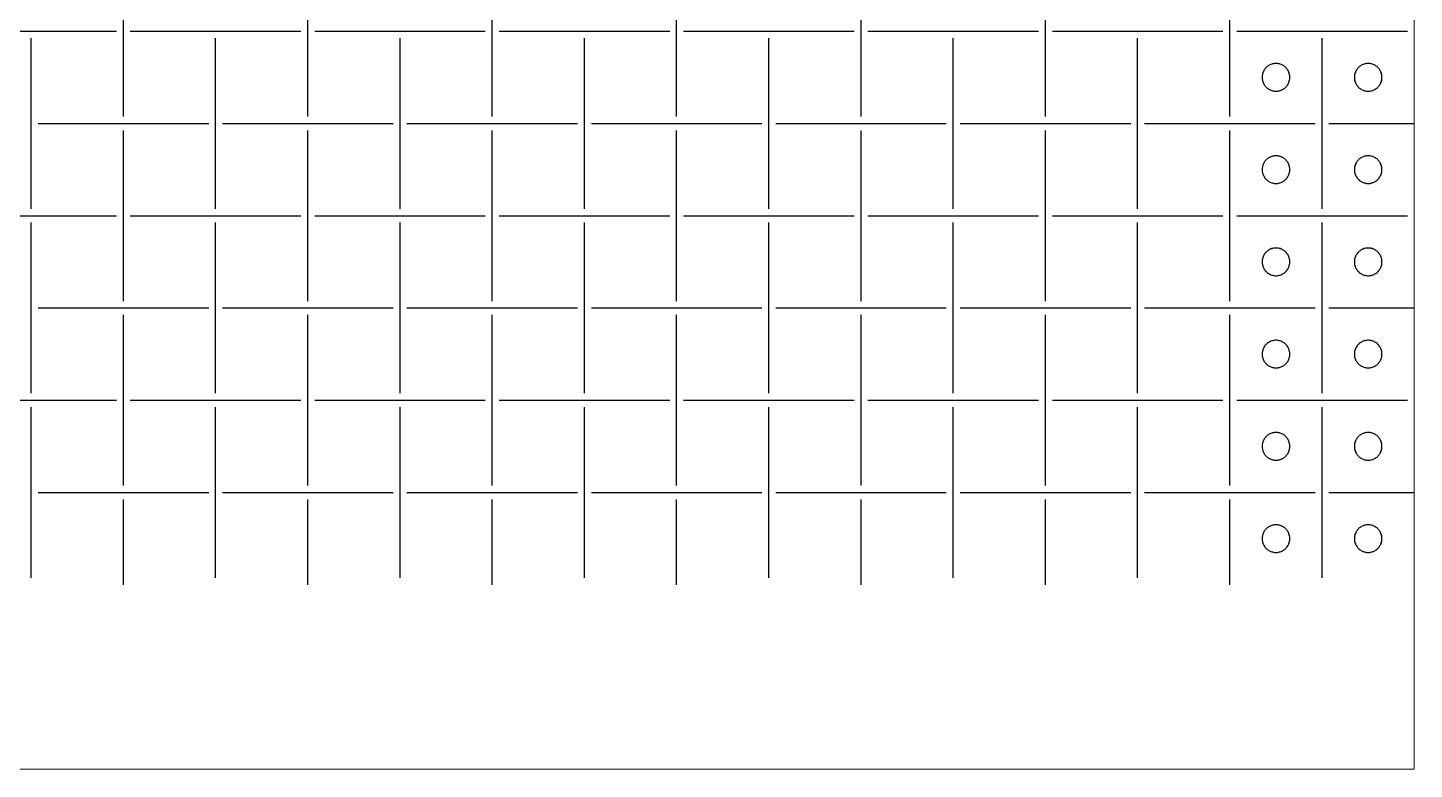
# Model space of a CAD drawing. Header units: metres. Extents: x 0 to 300, y -20 to 320.
# Drawn here: x 149.6 to 300, y -20 to 60.4 of the extents above; entities that cross this region are included whole.
import ezdxf

# ---------------------------------------------------------------- set-up
doc = ezdxf.new("R2010")
doc.units = ezdxf.units.M

msp = doc.modelspace()

# ---------------------------------------------------------------- linework, layer by layer
at = {"lineweight": 0}
for p, q in [((300, -20), (300, 320)), ((0, -20), (300, -20))]:
    msp.add_line(p, q, dxfattribs=at)
for p, q in [((160, 50.75), (160, 69.25)), ((180, 50.75), (180, 69.25)), ((200, 50.75), (200, 69.25)), ((220, 50.75), (220, 69.25)), ((240, 50.75), (240, 69.25)), ((260, 50.75), (260, 69.25)), ((280, 50.75), (280, 69.25)), ((140.75, 60), (159.25, 60)), ((150, 40.75), (150, 59.25)), ((160.75, 60), (179.25, 60)), ((170, 40.75), (170, 59.25)), ((180.75, 60), (199.25, 60)), ((190, 40.75), (190, 59.25)), ((200.75, 60), (219.25, 60)), ((210, 40.75), (210, 59.25)), ((220.75, 60), (239.25, 60)), ((230, 40.75), (230, 59.25)), ((240.75, 60), (259.25, 60)), ((250, 40.75), (250, 59.25)), ((260.75, 60), (279.25, 60)), ((270, 40.75), (270, 59.25)), ((280.75, 60), (299.25, 60)), ((290, 40.75), (290, 59.25)), ((283.69, 55.72), (283.64, 55.64)), ((283.73, 55.8), (283.69, 55.72)), ((283.79, 55.88), (283.73, 55.8)), ((283.84, 55.96), (283.79, 55.88)), ((283.91, 56.03), (283.84, 55.96)), ((283.97, 56.09), (283.91, 56.03)), ((284.04, 56.16), (283.97, 56.09)), ((284.12, 56.21), (284.04, 56.16)), ((284.2, 56.27), (284.12, 56.21)), ((284.28, 56.31), (284.2, 56.27)), ((284.36, 56.36), (284.28, 56.31)), ((284.45, 56.39), (284.36, 56.36)), ((284.54, 56.43), (284.45, 56.39)), ((284.63, 56.45), (284.54, 56.43)), ((284.72, 56.47), (284.63, 56.45)), ((284.81, 56.49), (284.72, 56.47)), ((284.91, 56.5), (284.81, 56.49)), ((285, 56.5), (284.91, 56.5)), ((285.09, 56.5), (285, 56.5)), ((285.19, 56.49), (285.09, 56.5)), ((285.28, 56.47), (285.19, 56.49)), ((285.37, 56.45), (285.28, 56.47)), ((285.46, 56.43), (285.37, 56.45)), ((285.55, 56.39), (285.46, 56.43)), ((285.64, 56.36), (285.55, 56.39)), ((285.72, 56.31), (285.64, 56.36)), ((285.8, 56.27), (285.72, 56.31)), ((285.88, 56.21), (285.8, 56.27)), ((285.96, 56.16), (285.88, 56.21)), ((286.03, 56.09), (285.96, 56.16)), ((286.09, 56.03), (286.03, 56.09)), ((286.16, 55.96), (286.09, 56.03)), ((286.21, 55.88), (286.16, 55.96)), ((286.27, 55.8), (286.21, 55.88)), ((286.31, 55.72), (286.27, 55.8)), ((286.36, 55.64), (286.31, 55.72)), ((293.69, 55.72), (293.64, 55.64)), ((293.73, 55.8), (293.69, 55.72)), ((293.79, 55.88), (293.73, 55.8)), ((293.84, 55.96), (293.79, 55.88)), ((293.91, 56.03), (293.84, 55.96)), ((293.97, 56.09), (293.91, 56.03)), ((294.04, 56.16), (293.97, 56.09)), ((294.12, 56.21), (294.04, 56.16)), ((294.2, 56.27), (294.12, 56.21)), ((294.28, 56.31), (294.2, 56.27)), ((294.36, 56.36), (294.28, 56.31)), ((294.45, 56.39), (294.36, 56.36)), ((294.54, 56.43), (294.45, 56.39)), ((294.63, 56.45), (294.54, 56.43)), ((294.72, 56.47), (294.63, 56.45)), ((294.81, 56.49), (294.72, 56.47)), ((294.91, 56.5), (294.81, 56.49)), ((295, 56.5), (294.91, 56.5)), ((295.09, 56.5), (295, 56.5)), ((295.19, 56.49), (295.09, 56.5)), ((295.28, 56.47), (295.19, 56.49)), ((295.37, 56.45), (295.28, 56.47)), ((295.46, 56.43), (295.37, 56.45)), ((295.55, 56.39), (295.46, 56.43)), ((295.64, 56.36), (295.55, 56.39)), ((295.72, 56.31), (295.64, 56.36)), ((295.8, 56.27), (295.72, 56.31)), ((295.88, 56.21), (295.8, 56.27)), ((295.96, 56.16), (295.88, 56.21)), ((296.03, 56.09), (295.96, 56.16)), ((296.09, 56.03), (296.03, 56.09)), ((296.16, 55.96), (296.09, 56.03)), ((296.21, 55.88), (296.16, 55.96)), ((296.27, 55.8), (296.21, 55.88)), ((296.31, 55.72), (296.27, 55.8)), ((296.36, 55.64), (296.31, 55.72)), ((283.51, 55.19), (283.5, 55.09)), ((283.5, 55.09), (283.5, 55)), ((283.5, 55), (283.5, 54.91)), ((283.5, 54.91), (283.51, 54.81)), ((283.53, 55.28), (283.51, 55.19)), ((283.51, 54.81), (283.53, 54.72)), ((283.55, 55.37), (283.53, 55.28)), ((283.53, 54.72), (283.55, 54.63)), ((283.57, 55.46), (283.55, 55.37)), ((283.55, 54.63), (283.57, 54.54)), ((283.61, 55.55), (283.57, 55.46)), ((283.57, 54.54), (283.61, 54.45)), ((283.64, 55.64), (283.61, 55.55)), ((283.61, 54.45), (283.64, 54.36)), ((283.64, 54.36), (283.69, 54.28)), ((283.69, 54.28), (283.73, 54.2)), ((283.73, 54.2), (283.79, 54.12)), ((286.21, 54.12), (286.27, 54.2)), ((286.27, 54.2), (286.31, 54.28)), ((286.31, 54.28), (286.36, 54.36)), ((286.39, 55.55), (286.36, 55.64)), ((286.36, 54.36), (286.39, 54.45)), ((286.43, 55.46), (286.39, 55.55)), ((286.39, 54.45), (286.43, 54.54)), ((286.45, 55.37), (286.43, 55.46)), ((286.43, 54.54), (286.45, 54.63)), ((286.47, 55.28), (286.45, 55.37)), ((286.45, 54.63), (286.47, 54.72)), ((286.49, 55.19), (286.47, 55.28)), ((286.47, 54.72), (286.49, 54.81)), ((286.5, 55.09), (286.49, 55.19)), ((286.49, 54.81), (286.5, 54.91)), ((286.5, 55), (286.5, 55.09)), ((286.5, 54.91), (286.5, 55)), ((293.51, 55.19), (293.5, 55.09)), ((293.5, 55.09), (293.5, 55)), ((293.5, 55), (293.5, 54.91)), ((293.5, 54.91), (293.51, 54.81)), ((293.53, 55.28), (293.51, 55.19)), ((293.51, 54.81), (293.53, 54.72)), ((293.55, 55.37), (293.53, 55.28)), ((293.53, 54.72), (293.55, 54.63)), ((293.57, 55.46), (293.55, 55.37)), ((293.55, 54.63), (293.57, 54.54)), ((293.61, 55.55), (293.57, 55.46)), ((293.57, 54.54), (293.61, 54.45)), ((293.64, 55.64), (293.61, 55.55)), ((293.61, 54.45), (293.64, 54.36)), ((293.64, 54.36), (293.69, 54.28)), ((293.69, 54.28), (293.73, 54.2)), ((293.73, 54.2), (293.79, 54.12)), ((296.21, 54.12), (296.27, 54.2)), ((296.27, 54.2), (296.31, 54.28)), ((296.31, 54.28), (296.36, 54.36)), ((296.39, 55.55), (296.36, 55.64)), ((296.36, 54.36), (296.39, 54.45)), ((296.43, 55.46), (296.39, 55.55)), ((296.39, 54.45), (296.43, 54.54)), ((296.45, 55.37), (296.43, 55.46)), ((296.43, 54.54), (296.45, 54.63)), ((296.47, 55.28), (296.45, 55.37)), ((296.45, 54.63), (296.47, 54.72)), ((296.49, 55.19), (296.47, 55.28)), ((296.47, 54.72), (296.49, 54.81)), ((296.5, 55.09), (296.49, 55.19)), ((296.49, 54.81), (296.5, 54.91)), ((296.5, 55), (296.5, 55.09)), ((296.5, 54.91), (296.5, 55)), ((283.79, 54.12), (283.84, 54.04)), ((283.84, 54.04), (283.91, 53.97)), ((283.91, 53.97), (283.97, 53.91)), ((283.97, 53.91), (284.04, 53.84)), ((284.04, 53.84), (284.12, 53.79)), ((284.12, 53.79), (284.2, 53.73)), ((284.2, 53.73), (284.28, 53.69)), ((284.28, 53.69), (284.36, 53.64)), ((284.36, 53.64), (284.45, 53.61)), ((284.45, 53.61), (284.54, 53.57)), ((284.54, 53.57), (284.63, 53.55)), ((284.63, 53.55), (284.72, 53.53)), ((284.72, 53.53), (284.81, 53.51)), ((284.81, 53.51), (284.91, 53.5)), ((284.91, 53.5), (285, 53.5)), ((285, 53.5), (285.09, 53.5)), ((285.09, 53.5), (285.19, 53.51)), ((285.19, 53.51), (285.28, 53.53)), ((285.28, 53.53), (285.37, 53.55)), ((285.37, 53.55), (285.46, 53.57)), ((285.46, 53.57), (285.55, 53.61)), ((285.55, 53.61), (285.64, 53.64)), ((285.64, 53.64), (285.72, 53.69)), ((285.72, 53.69), (285.8, 53.73)), ((285.8, 53.73), (285.88, 53.79)), ((285.88, 53.79), (285.96, 53.84)), ((285.96, 53.84), (286.03, 53.91)), ((286.03, 53.91), (286.09, 53.97)), ((286.09, 53.97), (286.16, 54.04)), ((286.16, 54.04), (286.21, 54.12)), ((293.79, 54.12), (293.84, 54.04)), ((293.84, 54.04), (293.91, 53.97)), ((293.91, 53.97), (293.97, 53.91)), ((293.97, 53.91), (294.04, 53.84)), ((294.04, 53.84), (294.12, 53.79)), ((294.12, 53.79), (294.2, 53.73)), ((294.2, 53.73), (294.28, 53.69)), ((294.28, 53.69), (294.36, 53.64)), ((294.36, 53.64), (294.45, 53.61)), ((294.45, 53.61), (294.54, 53.57)), ((294.54, 53.57), (294.63, 53.55)), ((294.63, 53.55), (294.72, 53.53)), ((294.72, 53.53), (294.81, 53.51)), ((294.81, 53.51), (294.91, 53.5)), ((294.91, 53.5), (295, 53.5)), ((295, 53.5), (295.09, 53.5)), ((295.09, 53.5), (295.19, 53.51)), ((295.19, 53.51), (295.28, 53.53)), ((295.28, 53.53), (295.37, 53.55)), ((295.37, 53.55), (295.46, 53.57)), ((295.46, 53.57), (295.55, 53.61)), ((295.55, 53.61), (295.64, 53.64)), ((295.64, 53.64), (295.72, 53.69)), ((295.72, 53.69), (295.8, 53.73)), ((295.8, 53.73), (295.88, 53.79)), ((295.88, 53.79), (295.96, 53.84)), ((295.96, 53.84), (296.03, 53.91)), ((296.03, 53.91), (296.09, 53.97)), ((296.09, 53.97), (296.16, 54.04)), ((296.16, 54.04), (296.21, 54.12)), ((150.75, 50), (169.25, 50)), ((170.75, 50), (189.25, 50)), ((190.75, 50), (209.25, 50)), ((210.75, 50), (229.25, 50)), ((230.75, 50), (249.25, 50)), ((250.75, 50), (269.25, 50)), ((270.75, 50), (289.25, 50)), ((290.75, 50), (300, 50)), ((160, 30.75), (160, 49.25)), ((180, 30.75), (180, 49.25)), ((200, 30.75), (200, 49.25)), ((220, 30.75), (220, 49.25)), ((240, 30.75), (240, 49.25)), ((260, 30.75), (260, 49.25)), ((280, 30.75), (280, 49.25)), ((283.51, 45.19), (283.5, 45.09)), ((283.53, 45.28), (283.51, 45.19)), ((283.55, 45.37), (283.53, 45.28)), ((283.57, 45.46), (283.55, 45.37)), ((283.61, 45.55), (283.57, 45.46)), ((283.64, 45.64), (283.61, 45.55)), ((283.69, 45.72), (283.64, 45.64)), ((283.73, 45.8), (283.69, 45.72)), ((283.79, 45.88), (283.73, 45.8)), ((283.84, 45.96), (283.79, 45.88)), ((283.91, 46.03), (283.84, 45.96)), ((283.97, 46.09), (283.91, 46.03)), ((284.04, 46.16), (283.97, 46.09)), ((284.12, 46.21), (284.04, 46.16)), ((284.2, 46.27), (284.12, 46.21)), ((284.28, 46.31), (284.2, 46.27)), ((284.36, 46.36), (284.28, 46.31)), ((284.45, 46.39), (284.36, 46.36)), ((284.54, 46.43), (284.45, 46.39)), ((284.63, 46.45), (284.54, 46.43)), ((284.72, 46.47), (284.63, 46.45)), ((284.81, 46.49), (284.72, 46.47)), ((284.91, 46.5), (284.81, 46.49)), ((285, 46.5), (284.91, 46.5)), ((285.09, 46.5), (285, 46.5)), ((285.19, 46.49), (285.09, 46.5)), ((285.28, 46.47), (285.19, 46.49)), ((285.37, 46.45), (285.28, 46.47)), ((285.46, 46.43), (285.37, 46.45)), ((285.55, 46.39), (285.46, 46.43)), ((285.64, 46.36), (285.55, 46.39)), ((285.72, 46.31), (285.64, 46.36)), ((285.8, 46.27), (285.72, 46.31)), ((285.88, 46.21), (285.8, 46.27)), ((285.96, 46.16), (285.88, 46.21)), ((286.03, 46.09), (285.96, 46.16)), ((286.09, 46.03), (286.03, 46.09)), ((286.16, 45.96), (286.09, 46.03)), ((286.21, 45.88), (286.16, 45.96)), ((286.27, 45.8), (286.21, 45.88)), ((286.31, 45.72), (286.27, 45.8)), ((286.36, 45.64), (286.31, 45.72)), ((286.39, 45.55), (286.36, 45.64)), ((286.43, 45.46), (286.39, 45.55)), ((286.45, 45.37), (286.43, 45.46)), ((286.47, 45.28), (286.45, 45.37)), ((286.49, 45.19), (286.47, 45.28)), ((286.5, 45.09), (286.49, 45.19)), ((293.51, 45.19), (293.5, 45.09)), ((293.53, 45.28), (293.51, 45.19)), ((293.55, 45.37), (293.53, 45.28)), ((293.57, 45.46), (293.55, 45.37)), ((293.61, 45.55), (293.57, 45.46)), ((293.64, 45.64), (293.61, 45.55)), ((293.69, 45.72), (293.64, 45.64)), ((293.73, 45.8), (293.69, 45.72)), ((293.79, 45.88), (293.73, 45.8)), ((293.84, 45.96), (293.79, 45.88)), ((293.91, 46.03), (293.84, 45.96)), ((293.97, 46.09), (293.91, 46.03)), ((294.04, 46.16), (293.97, 46.09)), ((294.12, 46.21), (294.04, 46.16)), ((294.2, 46.27), (294.12, 46.21)), ((294.28, 46.31), (294.2, 46.27)), ((294.36, 46.36), (294.28, 46.31)), ((294.45, 46.39), (294.36, 46.36)), ((294.54, 46.43), (294.45, 46.39)), ((294.63, 46.45), (294.54, 46.43)), ((294.72, 46.47), (294.63, 46.45)), ((294.81, 46.49), (294.72, 46.47)), ((294.91, 46.5), (294.81, 46.49)), ((295, 46.5), (294.91, 46.5)), ((295.09, 46.5), (295, 46.5)), ((295.19, 46.49), (295.09, 46.5)), ((295.28, 46.47), (295.19, 46.49)), ((295.37, 46.45), (295.28, 46.47)), ((295.46, 46.43), (295.37, 46.45)), ((295.55, 46.39), (295.46, 46.43)), ((295.64, 46.36), (295.55, 46.39)), ((295.72, 46.31), (295.64, 46.36)), ((295.8, 46.27), (295.72, 46.31)), ((295.88, 46.21), (295.8, 46.27)), ((295.96, 46.16), (295.88, 46.21)), ((296.03, 46.09), (295.96, 46.16)), ((296.09, 46.03), (296.03, 46.09)), ((296.16, 45.96), (296.09, 46.03)), ((296.21, 45.88), (296.16, 45.96)), ((296.27, 45.8), (296.21, 45.88)), ((296.31, 45.72), (296.27, 45.8)), ((296.36, 45.64), (296.31, 45.72)), ((296.39, 45.55), (296.36, 45.64)), ((296.43, 45.46), (296.39, 45.55)), ((296.45, 45.37), (296.43, 45.46)), ((296.47, 45.28), (296.45, 45.37)), ((296.49, 45.19), (296.47, 45.28)), ((296.5, 45.09), (296.49, 45.19)), ((283.5, 45.09), (283.5, 45)), ((283.5, 45), (283.5, 44.91)), ((283.5, 44.91), (283.51, 44.81)), ((283.51, 44.81), (283.53, 44.72)), ((283.53, 44.72), (283.55, 44.63)), ((283.55, 44.63), (283.57, 44.54)), ((283.57, 44.54), (283.61, 44.45)), ((283.61, 44.45), (283.64, 44.36)), ((283.64, 44.36), (283.69, 44.28)), ((283.69, 44.28), (283.73, 44.2)), ((283.73, 44.2), (283.79, 44.12)), ((283.79, 44.12), (283.84, 44.04)), ((283.84, 44.04), (283.91, 43.97)), ((283.91, 43.97), (283.97, 43.91)), ((283.97, 43.91), (284.04, 43.84)), ((284.04, 43.84), (284.12, 43.79)), ((284.12, 43.79), (284.2, 43.73)), ((284.2, 43.73), (284.28, 43.69)), ((284.28, 43.69), (284.36, 43.64)), ((284.36, 43.64), (284.45, 43.61)), ((285.55, 43.61), (285.64, 43.64)), ((285.64, 43.64), (285.72, 43.69)), ((285.72, 43.69), (285.8, 43.73)), ((285.8, 43.73), (285.88, 43.79)), ((285.88, 43.79), (285.96, 43.84)), ((285.96, 43.84), (286.03, 43.91)), ((286.03, 43.91), (286.09, 43.97)), ((286.09, 43.97), (286.16, 44.04)), ((286.16, 44.04), (286.21, 44.12)), ((286.21, 44.12), (286.27, 44.2)), ((286.27, 44.2), (286.31, 44.28)), ((286.31, 44.28), (286.36, 44.36)), ((286.36, 44.36), (286.39, 44.45)), ((286.39, 44.45), (286.43, 44.54)), ((286.43, 44.54), (286.45, 44.63)), ((286.45, 44.63), (286.47, 44.72)), ((286.47, 44.72), (286.49, 44.81)), ((286.49, 44.81), (286.5, 44.91)), ((286.5, 45), (286.5, 45.09)), ((286.5, 44.91), (286.5, 45)), ((293.5, 45.09), (293.5, 45)), ((293.5, 45), (293.5, 44.91)), ((293.5, 44.91), (293.51, 44.81)), ((293.51, 44.81), (293.53, 44.72)), ((293.53, 44.72), (293.55, 44.63)), ((293.55, 44.63), (293.57, 44.54)), ((293.57, 44.54), (293.61, 44.45)), ((293.61, 44.45), (293.64, 44.36)), ((293.64, 44.36), (293.69, 44.28)), ((293.69, 44.28), (293.73, 44.2)), ((293.73, 44.2), (293.79, 44.12)), ((293.79, 44.12), (293.84, 44.04)), ((293.84, 44.04), (293.91, 43.97)), ((293.91, 43.97), (293.97, 43.91)), ((293.97, 43.91), (294.04, 43.84)), ((294.04, 43.84), (294.12, 43.79)), ((294.12, 43.79), (294.2, 43.73)), ((294.2, 43.73), (294.28, 43.69)), ((294.28, 43.69), (294.36, 43.64)), ((294.36, 43.64), (294.45, 43.61)), ((295.55, 43.61), (295.64, 43.64)), ((295.64, 43.64), (295.72, 43.69)), ((295.72, 43.69), (295.8, 43.73)), ((295.8, 43.73), (295.88, 43.79)), ((295.88, 43.79), (295.96, 43.84)), ((295.96, 43.84), (296.03, 43.91)), ((296.03, 43.91), (296.09, 43.97)), ((296.09, 43.97), (296.16, 44.04)), ((296.16, 44.04), (296.21, 44.12)), ((296.21, 44.12), (296.27, 44.2)), ((296.27, 44.2), (296.31, 44.28)), ((296.31, 44.28), (296.36, 44.36)), ((296.36, 44.36), (296.39, 44.45)), ((296.39, 44.45), (296.43, 44.54)), ((296.43, 44.54), (296.45, 44.63)), ((296.45, 44.63), (296.47, 44.72)), ((296.47, 44.72), (296.49, 44.81)), ((296.49, 44.81), (296.5, 44.91)), ((296.5, 45), (296.5, 45.09)), ((296.5, 44.91), (296.5, 45)), ((284.45, 43.61), (284.54, 43.57)), ((284.54, 43.57), (284.63, 43.55)), ((284.63, 43.55), (284.72, 43.53)), ((284.72, 43.53), (284.81, 43.51)), ((284.81, 43.51), (284.91, 43.5)), ((284.91, 43.5), (285, 43.5)), ((285, 43.5), (285.09, 43.5)), ((285.09, 43.5), (285.19, 43.51)), ((285.19, 43.51), (285.28, 43.53)), ((285.28, 43.53), (285.37, 43.55)), ((285.37, 43.55), (285.46, 43.57)), ((285.46, 43.57), (285.55, 43.61)), ((294.45, 43.61), (294.54, 43.57)), ((294.54, 43.57), (294.63, 43.55)), ((294.63, 43.55), (294.72, 43.53)), ((294.72, 43.53), (294.81, 43.51)), ((294.81, 43.51), (294.91, 43.5)), ((294.91, 43.5), (295, 43.5)), ((295, 43.5), (295.09, 43.5)), ((295.09, 43.5), (295.19, 43.51)), ((295.19, 43.51), (295.28, 43.53)), ((295.28, 43.53), (295.37, 43.55)), ((295.37, 43.55), (295.46, 43.57)), ((295.46, 43.57), (295.55, 43.61)), ((140.75, 40), (159.25, 40)), ((150, 20.75), (150, 39.25)), ((160.75, 40), (179.25, 40)), ((170, 20.75), (170, 39.25)), ((180.75, 40), (199.25, 40)), ((190, 20.75), (190, 39.25)), ((200.75, 40), (219.25, 40)), ((210, 20.75), (210, 39.25)), ((220.75, 40), (239.25, 40)), ((230, 20.75), (230, 39.25)), ((240.75, 40), (259.25, 40)), ((250, 20.75), (250, 39.25)), ((260.75, 40), (279.25, 40)), ((270, 20.75), (270, 39.25)), ((280.75, 40), (299.25, 40)), ((290, 20.75), (290, 39.25)), ((283.97, 36.09), (283.91, 36.03)), ((284.04, 36.16), (283.97, 36.09)), ((284.12, 36.21), (284.04, 36.16)), ((284.2, 36.27), (284.12, 36.21)), ((284.28, 36.31), (284.2, 36.27)), ((284.36, 36.36), (284.28, 36.31)), ((284.45, 36.39), (284.36, 36.36)), ((284.54, 36.43), (284.45, 36.39)), ((284.63, 36.45), (284.54, 36.43)), ((284.72, 36.47), (284.63, 36.45)), ((284.81, 36.49), (284.72, 36.47)), ((284.91, 36.5), (284.81, 36.49)), ((285, 36.5), (284.91, 36.5)), ((285.09, 36.5), (285, 36.5)), ((285.19, 36.49), (285.09, 36.5)), ((285.28, 36.47), (285.19, 36.49)), ((285.37, 36.45), (285.28, 36.47)), ((285.46, 36.43), (285.37, 36.45)), ((285.55, 36.39), (285.46, 36.43)), ((285.64, 36.36), (285.55, 36.39)), ((285.72, 36.31), (285.64, 36.36)), ((285.8, 36.27), (285.72, 36.31)), ((285.88, 36.21), (285.8, 36.27)), ((285.96, 36.16), (285.88, 36.21)), ((286.03, 36.09), (285.96, 36.16)), ((286.09, 36.03), (286.03, 36.09)), ((293.97, 36.09), (293.91, 36.03)), ((294.04, 36.16), (293.97, 36.09)), ((294.12, 36.21), (294.04, 36.16)), ((294.2, 36.27), (294.12, 36.21)), ((294.28, 36.31), (294.2, 36.27)), ((294.36, 36.36), (294.28, 36.31)), ((294.45, 36.39), (294.36, 36.36)), ((294.54, 36.43), (294.45, 36.39)), ((294.63, 36.45), (294.54, 36.43)), ((294.72, 36.47), (294.63, 36.45)), ((294.81, 36.49), (294.72, 36.47)), ((294.91, 36.5), (294.81, 36.49)), ((295, 36.5), (294.91, 36.5)), ((295.09, 36.5), (295, 36.5)), ((295.19, 36.49), (295.09, 36.5)), ((295.28, 36.47), (295.19, 36.49)), ((295.37, 36.45), (295.28, 36.47)), ((295.46, 36.43), (295.37, 36.45)), ((295.55, 36.39), (295.46, 36.43)), ((295.64, 36.36), (295.55, 36.39)), ((295.72, 36.31), (295.64, 36.36)), ((295.8, 36.27), (295.72, 36.31)), ((295.88, 36.21), (295.8, 36.27)), ((295.96, 36.16), (295.88, 36.21)), ((296.03, 36.09), (295.96, 36.16)), ((296.09, 36.03), (296.03, 36.09)), ((283.51, 35.19), (283.5, 35.09)), ((283.5, 35.09), (283.5, 35)), ((283.5, 35), (283.5, 34.91)), ((283.5, 34.91), (283.51, 34.81)), ((283.53, 35.28), (283.51, 35.19)), ((283.51, 34.81), (283.53, 34.72)), ((283.55, 35.37), (283.53, 35.28)), ((283.53, 34.72), (283.55, 34.63)), ((283.57, 35.46), (283.55, 35.37)), ((283.55, 34.63), (283.57, 34.54)), ((283.61, 35.55), (283.57, 35.46)), ((283.64, 35.64), (283.61, 35.55)), ((283.69, 35.72), (283.64, 35.64)), ((283.73, 35.8), (283.69, 35.72)), ((283.79, 35.88), (283.73, 35.8)), ((283.84, 35.96), (283.79, 35.88)), ((283.91, 36.03), (283.84, 35.96)), ((286.16, 35.96), (286.09, 36.03)), ((286.21, 35.88), (286.16, 35.96)), ((286.27, 35.8), (286.21, 35.88)), ((286.31, 35.72), (286.27, 35.8)), ((286.36, 35.64), (286.31, 35.72)), ((286.39, 35.55), (286.36, 35.64)), ((286.43, 35.46), (286.39, 35.55)), ((286.45, 35.37), (286.43, 35.46)), ((286.43, 34.54), (286.45, 34.63)), ((286.47, 35.28), (286.45, 35.37)), ((286.45, 34.63), (286.47, 34.72)), ((286.49, 35.19), (286.47, 35.28)), ((286.47, 34.72), (286.49, 34.81)), ((286.5, 35.09), (286.49, 35.19)), ((286.49, 34.81), (286.5, 34.91)), ((286.5, 35), (286.5, 35.09)), ((286.5, 34.91), (286.5, 35)), ((293.51, 35.19), (293.5, 35.09)), ((293.5, 35.09), (293.5, 35)), ((293.5, 35), (293.5, 34.91)), ((293.5, 34.91), (293.51, 34.81)), ((293.53, 35.28), (293.51, 35.19)), ((293.51, 34.81), (293.53, 34.72)), ((293.55, 35.37), (293.53, 35.28)), ((293.53, 34.72), (293.55, 34.63)), ((293.57, 35.46), (293.55, 35.37)), ((293.55, 34.63), (293.57, 34.54)), ((293.61, 35.55), (293.57, 35.46)), ((293.64, 35.64), (293.61, 35.55)), ((293.69, 35.72), (293.64, 35.64)), ((293.73, 35.8), (293.69, 35.72)), ((293.79, 35.88), (293.73, 35.8)), ((293.84, 35.96), (293.79, 35.88)), ((293.91, 36.03), (293.84, 35.96)), ((296.16, 35.96), (296.09, 36.03)), ((296.21, 35.88), (296.16, 35.96)), ((296.27, 35.8), (296.21, 35.88)), ((296.31, 35.72), (296.27, 35.8)), ((296.36, 35.64), (296.31, 35.72)), ((296.39, 35.55), (296.36, 35.64)), ((296.43, 35.46), (296.39, 35.55)), ((296.45, 35.37), (296.43, 35.46)), ((296.43, 34.54), (296.45, 34.63)), ((296.47, 35.28), (296.45, 35.37)), ((296.45, 34.63), (296.47, 34.72)), ((296.49, 35.19), (296.47, 35.28)), ((296.47, 34.72), (296.49, 34.81)), ((296.5, 35.09), (296.49, 35.19)), ((296.49, 34.81), (296.5, 34.91)), ((296.5, 35), (296.5, 35.09)), ((296.5, 34.91), (296.5, 35)), ((283.57, 34.54), (283.61, 34.45)), ((283.61, 34.45), (283.64, 34.36)), ((283.64, 34.36), (283.69, 34.28)), ((283.69, 34.28), (283.73, 34.2)), ((283.73, 34.2), (283.79, 34.12)), ((283.79, 34.12), (283.84, 34.04)), ((283.84, 34.04), (283.91, 33.97)), ((283.91, 33.97), (283.97, 33.91)), ((283.97, 33.91), (284.04, 33.84)), ((284.04, 33.84), (284.12, 33.79)), ((284.12, 33.79), (284.2, 33.73)), ((284.2, 33.73), (284.28, 33.69)), ((284.28, 33.69), (284.36, 33.64)), ((284.36, 33.64), (284.45, 33.61)), ((284.45, 33.61), (284.54, 33.57)), ((284.54, 33.57), (284.63, 33.55)), ((284.63, 33.55), (284.72, 33.53)), ((284.72, 33.53), (284.81, 33.51)), ((284.81, 33.51), (284.91, 33.5)), ((284.91, 33.5), (285, 33.5)), ((285, 33.5), (285.09, 33.5)), ((285.09, 33.5), (285.19, 33.51)), ((285.19, 33.51), (285.28, 33.53)), ((285.28, 33.53), (285.37, 33.55)), ((285.37, 33.55), (285.46, 33.57)), ((285.46, 33.57), (285.55, 33.61)), ((285.55, 33.61), (285.64, 33.64)), ((285.64, 33.64), (285.72, 33.69)), ((285.72, 33.69), (285.8, 33.73)), ((285.8, 33.73), (285.88, 33.79)), ((285.88, 33.79), (285.96, 33.84)), ((285.96, 33.84), (286.03, 33.91)), ((286.03, 33.91), (286.09, 33.97)), ((286.09, 33.97), (286.16, 34.04)), ((286.16, 34.04), (286.21, 34.12)), ((286.21, 34.12), (286.27, 34.2)), ((286.27, 34.2), (286.31, 34.28)), ((286.31, 34.28), (286.36, 34.36)), ((286.36, 34.36), (286.39, 34.45)), ((286.39, 34.45), (286.43, 34.54)), ((293.57, 34.54), (293.61, 34.45)), ((293.61, 34.45), (293.64, 34.36)), ((293.64, 34.36), (293.69, 34.28)), ((293.69, 34.28), (293.73, 34.2)), ((293.73, 34.2), (293.79, 34.12)), ((293.79, 34.12), (293.84, 34.04)), ((293.84, 34.04), (293.91, 33.97)), ((293.91, 33.97), (293.97, 33.91)), ((293.97, 33.91), (294.04, 33.84)), ((294.04, 33.84), (294.12, 33.79)), ((294.12, 33.79), (294.2, 33.73)), ((294.2, 33.73), (294.28, 33.69)), ((294.28, 33.69), (294.36, 33.64)), ((294.36, 33.64), (294.45, 33.61)), ((294.45, 33.61), (294.54, 33.57)), ((294.54, 33.57), (294.63, 33.55)), ((294.63, 33.55), (294.72, 33.53)), ((294.72, 33.53), (294.81, 33.51)), ((294.81, 33.51), (294.91, 33.5)), ((294.91, 33.5), (295, 33.5)), ((295, 33.5), (295.09, 33.5)), ((295.09, 33.5), (295.19, 33.51)), ((295.19, 33.51), (295.28, 33.53)), ((295.28, 33.53), (295.37, 33.55)), ((295.37, 33.55), (295.46, 33.57)), ((295.46, 33.57), (295.55, 33.61)), ((295.55, 33.61), (295.64, 33.64)), ((295.64, 33.64), (295.72, 33.69)), ((295.72, 33.69), (295.8, 33.73)), ((295.8, 33.73), (295.88, 33.79)), ((295.88, 33.79), (295.96, 33.84)), ((295.96, 33.84), (296.03, 33.91)), ((296.03, 33.91), (296.09, 33.97)), ((296.09, 33.97), (296.16, 34.04)), ((296.16, 34.04), (296.21, 34.12)), ((296.21, 34.12), (296.27, 34.2)), ((296.27, 34.2), (296.31, 34.28)), ((296.31, 34.28), (296.36, 34.36)), ((296.36, 34.36), (296.39, 34.45)), ((296.39, 34.45), (296.43, 34.54)), ((150.75, 30), (169.25, 30)), ((160, 10.75), (160, 29.25)), ((170.75, 30), (189.25, 30)), ((180, 10.75), (180, 29.25)), ((190.75, 30), (209.25, 30)), ((200, 10.75), (200, 29.25)), ((210.75, 30), (229.25, 30)), ((220, 10.75), (220, 29.25)), ((230.75, 30), (249.25, 30)), ((240, 10.75), (240, 29.25)), ((250.75, 30), (269.25, 30)), ((260, 10.75), (260, 29.25)), ((270.75, 30), (289.25, 30)), ((280, 10.75), (280, 29.25)), ((290.75, 30), (300, 30)), ((283.64, 25.64), (283.61, 25.55)), ((283.69, 25.72), (283.64, 25.64)), ((283.73, 25.8), (283.69, 25.72)), ((283.79, 25.88), (283.73, 25.8)), ((283.84, 25.96), (283.79, 25.88)), ((283.91, 26.03), (283.84, 25.96)), ((283.97, 26.09), (283.91, 26.03)), ((284.04, 26.16), (283.97, 26.09)), ((284.12, 26.21), (284.04, 26.16)), ((284.2, 26.27), (284.12, 26.21)), ((284.28, 26.31), (284.2, 26.27)), ((284.36, 26.36), (284.28, 26.31)), ((284.45, 26.39), (284.36, 26.36)), ((284.54, 26.43), (284.45, 26.39)), ((284.63, 26.45), (284.54, 26.43)), ((284.72, 26.47), (284.63, 26.45)), ((284.81, 26.49), (284.72, 26.47)), ((284.91, 26.5), (284.81, 26.49)), ((285, 26.5), (284.91, 26.5)), ((285.09, 26.5), (285, 26.5)), ((285.19, 26.49), (285.09, 26.5)), ((285.28, 26.47), (285.19, 26.49)), ((285.37, 26.45), (285.28, 26.47)), ((285.46, 26.43), (285.37, 26.45)), ((285.55, 26.39), (285.46, 26.43)), ((285.64, 26.36), (285.55, 26.39)), ((285.72, 26.31), (285.64, 26.36)), ((285.8, 26.27), (285.72, 26.31)), ((285.88, 26.21), (285.8, 26.27)), ((285.96, 26.16), (285.88, 26.21)), ((286.03, 26.09), (285.96, 26.16)), ((286.09, 26.03), (286.03, 26.09)), ((286.16, 25.96), (286.09, 26.03)), ((286.21, 25.88), (286.16, 25.96)), ((286.27, 25.8), (286.21, 25.88)), ((286.31, 25.72), (286.27, 25.8)), ((286.36, 25.64), (286.31, 25.72)), ((286.39, 25.55), (286.36, 25.64)), ((293.64, 25.64), (293.61, 25.55)), ((293.69, 25.72), (293.64, 25.64)), ((293.73, 25.8), (293.69, 25.72)), ((293.79, 25.88), (293.73, 25.8)), ((293.84, 25.96), (293.79, 25.88)), ((293.91, 26.03), (293.84, 25.96)), ((293.97, 26.09), (293.91, 26.03)), ((294.04, 26.16), (293.97, 26.09)), ((294.12, 26.21), (294.04, 26.16)), ((294.2, 26.27), (294.12, 26.21)), ((294.28, 26.31), (294.2, 26.27)), ((294.36, 26.36), (294.28, 26.31)), ((294.45, 26.39), (294.36, 26.36)), ((294.54, 26.43), (294.45, 26.39)), ((294.63, 26.45), (294.54, 26.43)), ((294.72, 26.47), (294.63, 26.45)), ((294.81, 26.49), (294.72, 26.47)), ((294.91, 26.5), (294.81, 26.49)), ((295, 26.5), (294.91, 26.5)), ((295.09, 26.5), (295, 26.5)), ((295.19, 26.49), (295.09, 26.5)), ((295.28, 26.47), (295.19, 26.49)), ((295.37, 26.45), (295.28, 26.47)), ((295.46, 26.43), (295.37, 26.45)), ((295.55, 26.39), (295.46, 26.43)), ((295.64, 26.36), (295.55, 26.39)), ((295.72, 26.31), (295.64, 26.36)), ((295.8, 26.27), (295.72, 26.31)), ((295.88, 26.21), (295.8, 26.27)), ((295.96, 26.16), (295.88, 26.21)), ((296.03, 26.09), (295.96, 26.16)), ((296.09, 26.03), (296.03, 26.09)), ((296.16, 25.96), (296.09, 26.03)), ((296.21, 25.88), (296.16, 25.96)), ((296.27, 25.8), (296.21, 25.88)), ((296.31, 25.72), (296.27, 25.8)), ((296.36, 25.64), (296.31, 25.72)), ((296.39, 25.55), (296.36, 25.64)), ((283.51, 25.19), (283.5, 25.09)), ((283.5, 25.09), (283.5, 25)), ((283.5, 25), (283.5, 24.91)), ((283.5, 24.91), (283.51, 24.81)), ((283.53, 25.28), (283.51, 25.19)), ((283.51, 24.81), (283.53, 24.72)), ((283.55, 25.37), (283.53, 25.28)), ((283.53, 24.72), (283.55, 24.63)), ((283.57, 25.46), (283.55, 25.37)), ((283.55, 24.63), (283.57, 24.54)), ((283.61, 25.55), (283.57, 25.46)), ((283.57, 24.54), (283.61, 24.45)), ((283.61, 24.45), (283.64, 24.36)), ((283.64, 24.36), (283.69, 24.28)), ((283.69, 24.28), (283.73, 24.2)), ((283.73, 24.2), (283.79, 24.12)), ((283.79, 24.12), (283.84, 24.04)), ((286.16, 24.04), (286.21, 24.12)), ((286.21, 24.12), (286.27, 24.2)), ((286.27, 24.2), (286.31, 24.28)), ((286.31, 24.28), (286.36, 24.36)), ((286.36, 24.36), (286.39, 24.45)), ((286.43, 25.46), (286.39, 25.55)), ((286.39, 24.45), (286.43, 24.54)), ((286.45, 25.37), (286.43, 25.46)), ((286.43, 24.54), (286.45, 24.63)), ((286.47, 25.28), (286.45, 25.37)), ((286.45, 24.63), (286.47, 24.72)), ((286.49, 25.19), (286.47, 25.28)), ((286.47, 24.72), (286.49, 24.81)), ((286.5, 25.09), (286.49, 25.19)), ((286.49, 24.81), (286.5, 24.91)), ((286.5, 25), (286.5, 25.09)), ((286.5, 24.91), (286.5, 25)), ((293.51, 25.19), (293.5, 25.09)), ((293.5, 25.09), (293.5, 25)), ((293.5, 25), (293.5, 24.91)), ((293.5, 24.91), (293.51, 24.81)), ((293.53, 25.28), (293.51, 25.19)), ((293.51, 24.81), (293.53, 24.72)), ((293.55, 25.37), (293.53, 25.28)), ((293.53, 24.72), (293.55, 24.63)), ((293.57, 25.46), (293.55, 25.37)), ((293.55, 24.63), (293.57, 24.54)), ((293.61, 25.55), (293.57, 25.46)), ((293.57, 24.54), (293.61, 24.45)), ((293.61, 24.45), (293.64, 24.36)), ((293.64, 24.36), (293.69, 24.28)), ((293.69, 24.28), (293.73, 24.2)), ((293.73, 24.2), (293.79, 24.12)), ((293.79, 24.12), (293.84, 24.04)), ((296.16, 24.04), (296.21, 24.12)), ((296.21, 24.12), (296.27, 24.2)), ((296.27, 24.2), (296.31, 24.28)), ((296.31, 24.28), (296.36, 24.36)), ((296.36, 24.36), (296.39, 24.45)), ((296.43, 25.46), (296.39, 25.55)), ((296.39, 24.45), (296.43, 24.54)), ((296.45, 25.37), (296.43, 25.46)), ((296.43, 24.54), (296.45, 24.63)), ((296.47, 25.28), (296.45, 25.37)), ((296.45, 24.63), (296.47, 24.72)), ((296.49, 25.19), (296.47, 25.28)), ((296.47, 24.72), (296.49, 24.81)), ((296.5, 25.09), (296.49, 25.19)), ((296.49, 24.81), (296.5, 24.91)), ((296.5, 25), (296.5, 25.09)), ((296.5, 24.91), (296.5, 25)), ((283.84, 24.04), (283.91, 23.97)), ((283.91, 23.97), (283.97, 23.91)), ((283.97, 23.91), (284.04, 23.84)), ((284.04, 23.84), (284.12, 23.79)), ((284.12, 23.79), (284.2, 23.73)), ((284.2, 23.73), (284.28, 23.69)), ((284.28, 23.69), (284.36, 23.64)), ((284.36, 23.64), (284.45, 23.61)), ((284.45, 23.61), (284.54, 23.57)), ((284.54, 23.57), (284.63, 23.55)), ((284.63, 23.55), (284.72, 23.53)), ((284.72, 23.53), (284.81, 23.51)), ((284.81, 23.51), (284.91, 23.5)), ((284.91, 23.5), (285, 23.5)), ((285, 23.5), (285.09, 23.5)), ((285.09, 23.5), (285.19, 23.51)), ((285.19, 23.51), (285.28, 23.53)), ((285.28, 23.53), (285.37, 23.55)), ((285.37, 23.55), (285.46, 23.57)), ((285.46, 23.57), (285.55, 23.61)), ((285.55, 23.61), (285.64, 23.64)), ((285.64, 23.64), (285.72, 23.69)), ((285.72, 23.69), (285.8, 23.73)), ((285.8, 23.73), (285.88, 23.79)), ((285.88, 23.79), (285.96, 23.84)), ((285.96, 23.84), (286.03, 23.91)), ((286.03, 23.91), (286.09, 23.97)), ((286.09, 23.97), (286.16, 24.04)), ((293.84, 24.04), (293.91, 23.97)), ((293.91, 23.97), (293.97, 23.91)), ((293.97, 23.91), (294.04, 23.84)), ((294.04, 23.84), (294.12, 23.79)), ((294.12, 23.79), (294.2, 23.73)), ((294.2, 23.73), (294.28, 23.69)), ((294.28, 23.69), (294.36, 23.64)), ((294.36, 23.64), (294.45, 23.61)), ((294.45, 23.61), (294.54, 23.57)), ((294.54, 23.57), (294.63, 23.55)), ((294.63, 23.55), (294.72, 23.53)), ((294.72, 23.53), (294.81, 23.51)), ((294.81, 23.51), (294.91, 23.5)), ((294.91, 23.5), (295, 23.5)), ((295, 23.5), (295.09, 23.5)), ((295.09, 23.5), (295.19, 23.51)), ((295.19, 23.51), (295.28, 23.53)), ((295.28, 23.53), (295.37, 23.55)), ((295.37, 23.55), (295.46, 23.57)), ((295.46, 23.57), (295.55, 23.61)), ((295.55, 23.61), (295.64, 23.64)), ((295.64, 23.64), (295.72, 23.69)), ((295.72, 23.69), (295.8, 23.73)), ((295.8, 23.73), (295.88, 23.79)), ((295.88, 23.79), (295.96, 23.84)), ((295.96, 23.84), (296.03, 23.91)), ((296.03, 23.91), (296.09, 23.97)), ((296.09, 23.97), (296.16, 24.04)), ((140.75, 20), (159.25, 20)), ((160.75, 20), (179.25, 20)), ((180.75, 20), (199.25, 20)), ((200.75, 20), (219.25, 20)), ((220.75, 20), (239.25, 20)), ((240.75, 20), (259.25, 20)), ((260.75, 20), (279.25, 20)), ((280.75, 20), (299.25, 20)), ((150, 0.75), (150, 19.25)), ((170, 0.75), (170, 19.25)), ((190, 0.75), (190, 19.25)), ((210, 0.75), (210, 19.25)), ((230, 0.75), (230, 19.25)), ((250, 0.75), (250, 19.25)), ((270, 0.75), (270, 19.25)), ((290, 0.75), (290, 19.25)), ((283.51, 15.19), (283.5, 15.09)), ((283.5, 15.09), (283.5, 15)), ((283.53, 15.28), (283.51, 15.19)), ((283.55, 15.37), (283.53, 15.28)), ((283.57, 15.46), (283.55, 15.37)), ((283.61, 15.55), (283.57, 15.46)), ((283.64, 15.64), (283.61, 15.55)), ((283.69, 15.72), (283.64, 15.64)), ((283.73, 15.8), (283.69, 15.72)), ((283.79, 15.88), (283.73, 15.8)), ((283.84, 15.96), (283.79, 15.88)), ((283.91, 16.03), (283.84, 15.96)), ((283.97, 16.09), (283.91, 16.03)), ((284.04, 16.16), (283.97, 16.09)), ((284.12, 16.21), (284.04, 16.16)), ((284.2, 16.27), (284.12, 16.21)), ((284.28, 16.31), (284.2, 16.27)), ((284.36, 16.36), (284.28, 16.31)), ((284.45, 16.39), (284.36, 16.36)), ((284.54, 16.43), (284.45, 16.39)), ((284.63, 16.45), (284.54, 16.43)), ((284.72, 16.47), (284.63, 16.45)), ((284.81, 16.49), (284.72, 16.47)), ((284.91, 16.5), (284.81, 16.49)), ((285, 16.5), (284.91, 16.5)), ((285.09, 16.5), (285, 16.5)), ((285.19, 16.49), (285.09, 16.5)), ((285.28, 16.47), (285.19, 16.49)), ((285.37, 16.45), (285.28, 16.47)), ((285.46, 16.43), (285.37, 16.45)), ((285.55, 16.39), (285.46, 16.43)), ((285.64, 16.36), (285.55, 16.39)), ((285.72, 16.31), (285.64, 16.36)), ((285.8, 16.27), (285.72, 16.31)), ((285.88, 16.21), (285.8, 16.27)), ((285.96, 16.16), (285.88, 16.21)), ((286.03, 16.09), (285.96, 16.16)), ((286.09, 16.03), (286.03, 16.09)), ((286.16, 15.96), (286.09, 16.03)), ((286.21, 15.88), (286.16, 15.96)), ((286.27, 15.8), (286.21, 15.88)), ((286.31, 15.72), (286.27, 15.8)), ((286.36, 15.64), (286.31, 15.72)), ((286.39, 15.55), (286.36, 15.64)), ((286.43, 15.46), (286.39, 15.55)), ((286.45, 15.37), (286.43, 15.46)), ((286.47, 15.28), (286.45, 15.37)), ((286.49, 15.19), (286.47, 15.28)), ((286.5, 15.09), (286.49, 15.19)), ((286.5, 15), (286.5, 15.09)), ((293.51, 15.19), (293.5, 15.09)), ((293.5, 15.09), (293.5, 15)), ((293.53, 15.28), (293.51, 15.19)), ((293.55, 15.37), (293.53, 15.28)), ((293.57, 15.46), (293.55, 15.37)), ((293.61, 15.55), (293.57, 15.46)), ((293.64, 15.64), (293.61, 15.55)), ((293.69, 15.72), (293.64, 15.64)), ((293.73, 15.8), (293.69, 15.72)), ((293.79, 15.88), (293.73, 15.8)), ((293.84, 15.96), (293.79, 15.88)), ((293.91, 16.03), (293.84, 15.96)), ((293.97, 16.09), (293.91, 16.03)), ((294.04, 16.16), (293.97, 16.09)), ((294.12, 16.21), (294.04, 16.16)), ((294.2, 16.27), (294.12, 16.21)), ((294.28, 16.31), (294.2, 16.27)), ((294.36, 16.36), (294.28, 16.31)), ((294.45, 16.39), (294.36, 16.36)), ((294.54, 16.43), (294.45, 16.39)), ((294.63, 16.45), (294.54, 16.43)), ((294.72, 16.47), (294.63, 16.45)), ((294.81, 16.49), (294.72, 16.47)), ((294.91, 16.5), (294.81, 16.49)), ((295, 16.5), (294.91, 16.5)), ((295.09, 16.5), (295, 16.5)), ((295.19, 16.49), (295.09, 16.5)), ((295.28, 16.47), (295.19, 16.49)), ((295.37, 16.45), (295.28, 16.47)), ((295.46, 16.43), (295.37, 16.45)), ((295.55, 16.39), (295.46, 16.43)), ((295.64, 16.36), (295.55, 16.39)), ((295.72, 16.31), (295.64, 16.36)), ((295.8, 16.27), (295.72, 16.31)), ((295.88, 16.21), (295.8, 16.27)), ((295.96, 16.16), (295.88, 16.21)), ((296.03, 16.09), (295.96, 16.16)), ((296.09, 16.03), (296.03, 16.09)), ((296.16, 15.96), (296.09, 16.03)), ((296.21, 15.88), (296.16, 15.96)), ((296.27, 15.8), (296.21, 15.88)), ((296.31, 15.72), (296.27, 15.8)), ((296.36, 15.64), (296.31, 15.72)), ((296.39, 15.55), (296.36, 15.64)), ((296.43, 15.46), (296.39, 15.55)), ((296.45, 15.37), (296.43, 15.46)), ((296.47, 15.28), (296.45, 15.37)), ((296.49, 15.19), (296.47, 15.28)), ((296.5, 15.09), (296.49, 15.19)), ((296.5, 15), (296.5, 15.09)), ((283.5, 15), (283.5, 14.91)), ((283.5, 14.91), (283.51, 14.81)), ((283.51, 14.81), (283.53, 14.72)), ((283.53, 14.72), (283.55, 14.63)), ((283.55, 14.63), (283.57, 14.54)), ((283.57, 14.54), (283.61, 14.45)), ((283.61, 14.45), (283.64, 14.36)), ((283.64, 14.36), (283.69, 14.28)), ((283.69, 14.28), (283.73, 14.2)), ((283.73, 14.2), (283.79, 14.12)), ((283.79, 14.12), (283.84, 14.04)), ((283.84, 14.04), (283.91, 13.97)), ((283.91, 13.97), (283.97, 13.91)), ((283.97, 13.91), (284.04, 13.84)), ((284.04, 13.84), (284.12, 13.79)), ((284.12, 13.79), (284.2, 13.73)), ((284.2, 13.73), (284.28, 13.69)), ((284.28, 13.69), (284.36, 13.64)), ((284.36, 13.64), (284.45, 13.61)), ((284.45, 13.61), (284.54, 13.57)), ((284.54, 13.57), (284.63, 13.55)), ((284.63, 13.55), (284.72, 13.53)), ((285.28, 13.53), (285.37, 13.55)), ((285.37, 13.55), (285.46, 13.57)), ((285.46, 13.57), (285.55, 13.61)), ((285.55, 13.61), (285.64, 13.64)), ((285.64, 13.64), (285.72, 13.69)), ((285.72, 13.69), (285.8, 13.73)), ((285.8, 13.73), (285.88, 13.79)), ((285.88, 13.79), (285.96, 13.84)), ((285.96, 13.84), (286.03, 13.91)), ((286.03, 13.91), (286.09, 13.97)), ((286.09, 13.97), (286.16, 14.04)), ((286.16, 14.04), (286.21, 14.12)), ((286.21, 14.12), (286.27, 14.2)), ((286.27, 14.2), (286.31, 14.28)), ((286.31, 14.28), (286.36, 14.36)), ((286.36, 14.36), (286.39, 14.45)), ((286.39, 14.45), (286.43, 14.54)), ((286.43, 14.54), (286.45, 14.63)), ((286.45, 14.63), (286.47, 14.72)), ((286.47, 14.72), (286.49, 14.81)), ((286.49, 14.81), (286.5, 14.91)), ((286.5, 14.91), (286.5, 15)), ((293.5, 15), (293.5, 14.91)), ((293.5, 14.91), (293.51, 14.81)), ((293.51, 14.81), (293.53, 14.72)), ((293.53, 14.72), (293.55, 14.63)), ((293.55, 14.63), (293.57, 14.54)), ((293.57, 14.54), (293.61, 14.45)), ((293.61, 14.45), (293.64, 14.36)), ((293.64, 14.36), (293.69, 14.28)), ((293.69, 14.28), (293.73, 14.2)), ((293.73, 14.2), (293.79, 14.12)), ((293.79, 14.12), (293.84, 14.04)), ((293.84, 14.04), (293.91, 13.97)), ((293.91, 13.97), (293.97, 13.91)), ((293.97, 13.91), (294.04, 13.84)), ((294.04, 13.84), (294.12, 13.79)), ((294.12, 13.79), (294.2, 13.73)), ((294.2, 13.73), (294.28, 13.69)), ((294.28, 13.69), (294.36, 13.64)), ((294.36, 13.64), (294.45, 13.61)), ((294.45, 13.61), (294.54, 13.57)), ((294.54, 13.57), (294.63, 13.55)), ((294.63, 13.55), (294.72, 13.53)), ((295.28, 13.53), (295.37, 13.55)), ((295.37, 13.55), (295.46, 13.57)), ((295.46, 13.57), (295.55, 13.61)), ((295.55, 13.61), (295.64, 13.64)), ((295.64, 13.64), (295.72, 13.69)), ((295.72, 13.69), (295.8, 13.73)), ((295.8, 13.73), (295.88, 13.79)), ((295.88, 13.79), (295.96, 13.84)), ((295.96, 13.84), (296.03, 13.91)), ((296.03, 13.91), (296.09, 13.97)), ((296.09, 13.97), (296.16, 14.04)), ((296.16, 14.04), (296.21, 14.12)), ((296.21, 14.12), (296.27, 14.2)), ((296.27, 14.2), (296.31, 14.28)), ((296.31, 14.28), (296.36, 14.36)), ((296.36, 14.36), (296.39, 14.45)), ((296.39, 14.45), (296.43, 14.54)), ((296.43, 14.54), (296.45, 14.63)), ((296.45, 14.63), (296.47, 14.72)), ((296.47, 14.72), (296.49, 14.81)), ((296.49, 14.81), (296.5, 14.91)), ((296.5, 14.91), (296.5, 15)), ((284.72, 13.53), (284.81, 13.51)), ((284.81, 13.51), (284.91, 13.5)), ((284.91, 13.5), (285, 13.5)), ((285, 13.5), (285.09, 13.5)), ((285.09, 13.5), (285.19, 13.51)), ((285.19, 13.51), (285.28, 13.53)), ((294.72, 13.53), (294.81, 13.51)), ((294.81, 13.51), (294.91, 13.5)), ((294.91, 13.5), (295, 13.5)), ((295, 13.5), (295.09, 13.5)), ((295.09, 13.5), (295.19, 13.51)), ((295.19, 13.51), (295.28, 13.53)), ((150.75, 10), (169.25, 10)), ((160, 0), (160, 9.25)), ((170.75, 10), (189.25, 10)), ((180, 0), (180, 9.25)), ((190.75, 10), (209.25, 10)), ((200, 0), (200, 9.25)), ((210.75, 10), (229.25, 10)), ((220, 0), (220, 9.25)), ((230.75, 10), (249.25, 10)), ((240, 0), (240, 9.25)), ((250.75, 10), (269.25, 10)), ((260, 0), (260, 9.25)), ((270.75, 10), (289.25, 10)), ((280, 0), (280, 9.25)), ((290.75, 10), (300, 10)), ((283.91, 6.03), (283.84, 5.96)), ((283.97, 6.09), (283.91, 6.03)), ((284.04, 6.16), (283.97, 6.09)), ((284.12, 6.21), (284.04, 6.16)), ((284.2, 6.27), (284.12, 6.21)), ((284.28, 6.31), (284.2, 6.27)), ((284.36, 6.36), (284.28, 6.31)), ((284.45, 6.39), (284.36, 6.36)), ((284.54, 6.43), (284.45, 6.39)), ((284.63, 6.45), (284.54, 6.43)), ((284.72, 6.47), (284.63, 6.45)), ((284.81, 6.49), (284.72, 6.47)), ((284.91, 6.5), (284.81, 6.49)), ((285, 6.5), (284.91, 6.5)), ((285.09, 6.5), (285, 6.5)), ((285.19, 6.49), (285.09, 6.5)), ((285.28, 6.47), (285.19, 6.49)), ((285.37, 6.45), (285.28, 6.47)), ((285.46, 6.43), (285.37, 6.45)), ((285.55, 6.39), (285.46, 6.43)), ((285.64, 6.36), (285.55, 6.39)), ((285.72, 6.31), (285.64, 6.36)), ((285.8, 6.27), (285.72, 6.31)), ((285.88, 6.21), (285.8, 6.27)), ((285.96, 6.16), (285.88, 6.21)), ((286.03, 6.09), (285.96, 6.16)), ((286.09, 6.03), (286.03, 6.09)), ((286.16, 5.96), (286.09, 6.03)), ((293.91, 6.03), (293.84, 5.96)), ((293.97, 6.09), (293.91, 6.03)), ((294.04, 6.16), (293.97, 6.09)), ((294.12, 6.21), (294.04, 6.16)), ((294.2, 6.27), (294.12, 6.21)), ((294.28, 6.31), (294.2, 6.27)), ((294.36, 6.36), (294.28, 6.31)), ((294.45, 6.39), (294.36, 6.36)), ((294.54, 6.43), (294.45, 6.39)), ((294.63, 6.45), (294.54, 6.43)), ((294.72, 6.47), (294.63, 6.45)), ((294.81, 6.49), (294.72, 6.47)), ((294.91, 6.5), (294.81, 6.49)), ((295, 6.5), (294.91, 6.5)), ((295.09, 6.5), (295, 6.5)), ((295.19, 6.49), (295.09, 6.5)), ((295.28, 6.47), (295.19, 6.49)), ((295.37, 6.45), (295.28, 6.47)), ((295.46, 6.43), (295.37, 6.45)), ((295.55, 6.39), (295.46, 6.43)), ((295.64, 6.36), (295.55, 6.39)), ((295.72, 6.31), (295.64, 6.36)), ((295.8, 6.27), (295.72, 6.31)), ((295.88, 6.21), (295.8, 6.27)), ((295.96, 6.16), (295.88, 6.21)), ((296.03, 6.09), (295.96, 6.16)), ((296.09, 6.03), (296.03, 6.09)), ((296.16, 5.96), (296.09, 6.03)), ((283.51, 5.19), (283.5, 5.09)), ((283.5, 5.09), (283.5, 5)), ((283.5, 5), (283.5, 4.91)), ((283.5, 4.91), (283.51, 4.81)), ((283.53, 5.28), (283.51, 5.19)), ((283.51, 4.81), (283.53, 4.72)), ((283.55, 5.37), (283.53, 5.28)), ((283.53, 4.72), (283.55, 4.63)), ((283.57, 5.46), (283.55, 5.37)), ((283.55, 4.63), (283.57, 4.54)), ((283.61, 5.55), (283.57, 5.46)), ((283.57, 4.54), (283.61, 4.45)), ((283.64, 5.64), (283.61, 5.55)), ((283.69, 5.72), (283.64, 5.64)), ((283.73, 5.8), (283.69, 5.72)), ((283.79, 5.88), (283.73, 5.8)), ((283.84, 5.96), (283.79, 5.88)), ((286.21, 5.88), (286.16, 5.96)), ((286.27, 5.8), (286.21, 5.88)), ((286.31, 5.72), (286.27, 5.8)), ((286.36, 5.64), (286.31, 5.72)), ((286.39, 5.55), (286.36, 5.64)), ((286.43, 5.46), (286.39, 5.55)), ((286.39, 4.45), (286.43, 4.54)), ((286.45, 5.37), (286.43, 5.46)), ((286.43, 4.54), (286.45, 4.63)), ((286.47, 5.28), (286.45, 5.37)), ((286.45, 4.63), (286.47, 4.72)), ((286.49, 5.19), (286.47, 5.28)), ((286.47, 4.72), (286.49, 4.81)), ((286.5, 5.09), (286.49, 5.19)), ((286.49, 4.81), (286.5, 4.91)), ((286.5, 5), (286.5, 5.09)), ((286.5, 4.91), (286.5, 5)), ((293.51, 5.19), (293.5, 5.09)), ((293.5, 5.09), (293.5, 5)), ((293.5, 5), (293.5, 4.91)), ((293.5, 4.91), (293.51, 4.81)), ((293.53, 5.28), (293.51, 5.19)), ((293.51, 4.81), (293.53, 4.72)), ((293.55, 5.37), (293.53, 5.28)), ((293.53, 4.72), (293.55, 4.63)), ((293.57, 5.46), (293.55, 5.37)), ((293.55, 4.63), (293.57, 4.54)), ((293.61, 5.55), (293.57, 5.46)), ((293.57, 4.54), (293.61, 4.45)), ((293.64, 5.64), (293.61, 5.55)), ((293.69, 5.72), (293.64, 5.64)), ((293.73, 5.8), (293.69, 5.72)), ((293.79, 5.88), (293.73, 5.8)), ((293.84, 5.96), (293.79, 5.88)), ((296.21, 5.88), (296.16, 5.96)), ((296.27, 5.8), (296.21, 5.88)), ((296.31, 5.72), (296.27, 5.8)), ((296.36, 5.64), (296.31, 5.72)), ((296.39, 5.55), (296.36, 5.64)), ((296.43, 5.46), (296.39, 5.55)), ((296.39, 4.45), (296.43, 4.54)), ((296.45, 5.37), (296.43, 5.46)), ((296.43, 4.54), (296.45, 4.63)), ((296.47, 5.28), (296.45, 5.37)), ((296.45, 4.63), (296.47, 4.72)), ((296.49, 5.19), (296.47, 5.28)), ((296.47, 4.72), (296.49, 4.81)), ((296.5, 5.09), (296.49, 5.19)), ((296.49, 4.81), (296.5, 4.91)), ((296.5, 5), (296.5, 5.09)), ((296.5, 4.91), (296.5, 5)), ((283.61, 4.45), (283.64, 4.36)), ((283.64, 4.36), (283.69, 4.28)), ((283.69, 4.28), (283.73, 4.2)), ((283.73, 4.2), (283.79, 4.12)), ((283.79, 4.12), (283.84, 4.04)), ((283.84, 4.04), (283.91, 3.97)), ((283.91, 3.97), (283.97, 3.91)), ((283.97, 3.91), (284.04, 3.84)), ((284.04, 3.84), (284.12, 3.79)), ((284.12, 3.79), (284.2, 3.73)), ((284.2, 3.73), (284.28, 3.69)), ((284.28, 3.69), (284.36, 3.64)), ((284.36, 3.64), (284.45, 3.61)), ((284.45, 3.61), (284.54, 3.57)), ((284.54, 3.57), (284.63, 3.55)), ((284.63, 3.55), (284.72, 3.53)), ((284.72, 3.53), (284.81, 3.51)), ((284.81, 3.51), (284.91, 3.5)), ((284.91, 3.5), (285, 3.5)), ((285, 3.5), (285.09, 3.5)), ((285.09, 3.5), (285.19, 3.51)), ((285.19, 3.51), (285.28, 3.53)), ((285.28, 3.53), (285.37, 3.55)), ((285.37, 3.55), (285.46, 3.57)), ((285.46, 3.57), (285.55, 3.61)), ((285.55, 3.61), (285.64, 3.64)), ((285.64, 3.64), (285.72, 3.69)), ((285.72, 3.69), (285.8, 3.73)), ((285.8, 3.73), (285.88, 3.79)), ((285.88, 3.79), (285.96, 3.84)), ((285.96, 3.84), (286.03, 3.91)), ((286.03, 3.91), (286.09, 3.97)), ((286.09, 3.97), (286.16, 4.04)), ((286.16, 4.04), (286.21, 4.12)), ((286.21, 4.12), (286.27, 4.2)), ((286.27, 4.2), (286.31, 4.28)), ((286.31, 4.28), (286.36, 4.36)), ((286.36, 4.36), (286.39, 4.45)), ((293.61, 4.45), (293.64, 4.36)), ((293.64, 4.36), (293.69, 4.28)), ((293.69, 4.28), (293.73, 4.2)), ((293.73, 4.2), (293.79, 4.12)), ((293.79, 4.12), (293.84, 4.04)), ((293.84, 4.04), (293.91, 3.97)), ((293.91, 3.97), (293.97, 3.91)), ((293.97, 3.91), (294.04, 3.84)), ((294.04, 3.84), (294.12, 3.79)), ((294.12, 3.79), (294.2, 3.73)), ((294.2, 3.73), (294.28, 3.69)), ((294.28, 3.69), (294.36, 3.64)), ((294.36, 3.64), (294.45, 3.61)), ((294.45, 3.61), (294.54, 3.57)), ((294.54, 3.57), (294.63, 3.55)), ((294.63, 3.55), (294.72, 3.53)), ((294.72, 3.53), (294.81, 3.51)), ((294.81, 3.51), (294.91, 3.5)), ((294.91, 3.5), (295, 3.5)), ((295, 3.5), (295.09, 3.5)), ((295.09, 3.5), (295.19, 3.51)), ((295.19, 3.51), (295.28, 3.53)), ((295.28, 3.53), (295.37, 3.55)), ((295.37, 3.55), (295.46, 3.57)), ((295.46, 3.57), (295.55, 3.61)), ((295.55, 3.61), (295.64, 3.64)), ((295.64, 3.64), (295.72, 3.69)), ((295.72, 3.69), (295.8, 3.73)), ((295.8, 3.73), (295.88, 3.79)), ((295.88, 3.79), (295.96, 3.84)), ((295.96, 3.84), (296.03, 3.91)), ((296.03, 3.91), (296.09, 3.97)), ((296.09, 3.97), (296.16, 4.04)), ((296.16, 4.04), (296.21, 4.12)), ((296.21, 4.12), (296.27, 4.2)), ((296.27, 4.2), (296.31, 4.28)), ((296.31, 4.28), (296.36, 4.36)), ((296.36, 4.36), (296.39, 4.45))]:
    msp.add_line(p, q)

doc.saveas('drawing.dxf')
